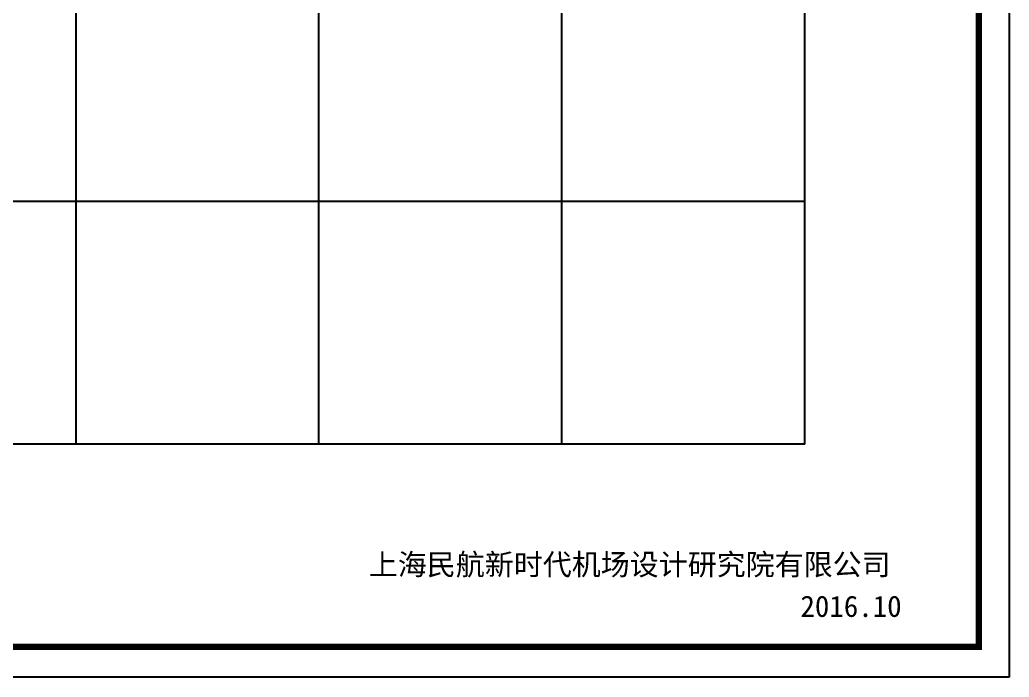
# Model space of a CAD drawing. Header units: millimetres. Extents: x -2699 to 2556, y 623 to 2108.
# Drawn here: x 1741 to 2556, y 623 to 1164 of the extents above; entities that cross this region are included whole.
import ezdxf
from ezdxf.enums import TextEntityAlignment as Align

# ---------------------------------------------------------------- set-up
doc = ezdxf.new("R2010")
doc.units = ezdxf.units.MM
for name, color, linetype in [('FGW', 8, 'Continuous'), ('TU--HZ', 7, 'Continuous'), ('TU--LIMIT', 6, 'Continuous')]:
    doc.layers.add(name, color=color, linetype=linetype)
doc.styles.add('HT', font='simhei.ttf', dxfattribs={"width": 0.8})

msp = doc.modelspace()

# ---------------------------------------------------------------- linework, layer by layer
at = {"color": 6, "const_width": 1.5}
msp.add_lwpolyline([(2531.13, 648), (2531.13, 2083)], dxfattribs=at)
at = {"layer": 'FGW', "linetype": 'Continuous'}
for p, q in [((1787.76, 814.8), (1787.76, 1895.7)), ((1987.76, 814.8), (1987.76, 1895.7)), ((2187.76, 814.8), (2187.76, 1895.7)), ((2387.76, 814.8), (2387.76, 1895.7)), ((2387.76, 1014.8), (-1612.24, 1014.8)), ((2387.76, 814.8), (-2483.16, 814.8))]:
    msp.add_line(p, q, dxfattribs=at)
at = {"layer": 'TU--LIMIT', "color": 6}
msp.add_lwpolyline([(2556.13, 623), (-2698.87, 623), (-2698.87, 2108), (2556.13, 2108)], close=True, dxfattribs=at)
at = {"layer": 'TU--LIMIT', "const_width": 5}
msp.add_lwpolyline([(-2573.87, 648), (2531.13, 648), (2531.13, 2083), (-2573.87, 2083)], close=True, dxfattribs=at)

# ---------------------------------------------------------------- texts
at = {"layer": 'TU--HZ', "style": 'HT'}
for s, p in [('上海民航新时代机场设计研究院有限公司', (2243.65, 707.09)), ('2016.10', (2425.9, 672.68))]:
    msp.add_text(s, height=17.5, dxfattribs=at).set_placement(p, align=Align.CENTER)

doc.saveas('drawing.dxf')
